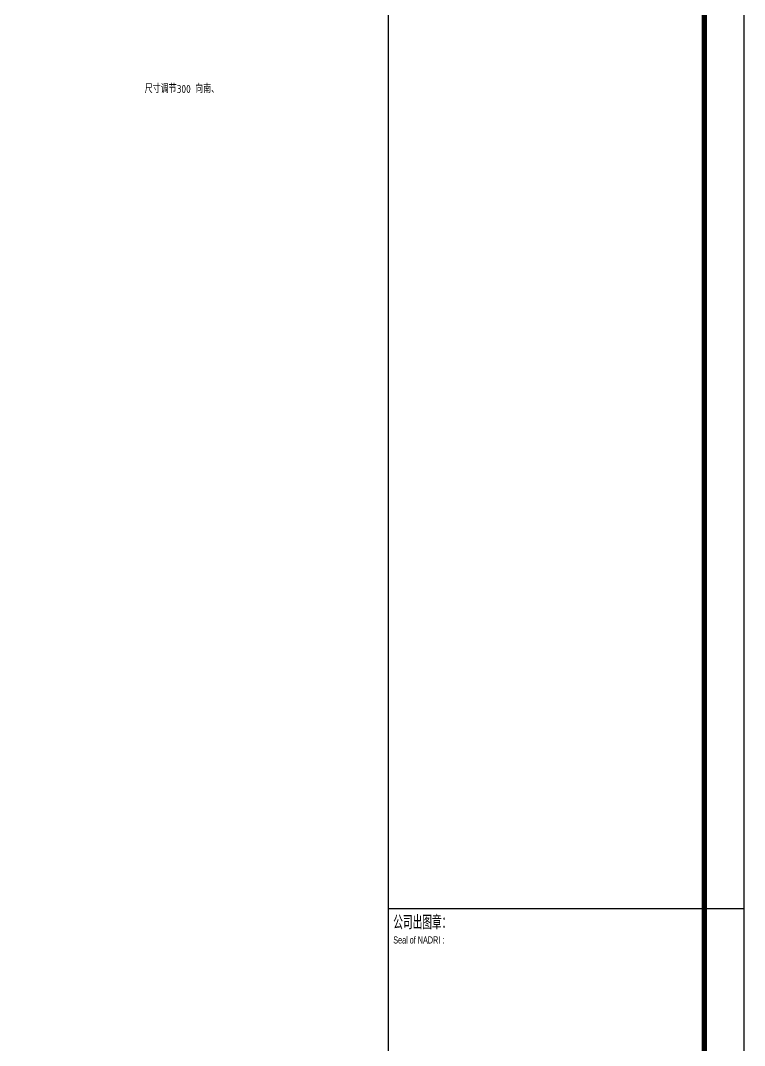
# Model space of a CAD drawing. Header units: millimetres. Extents: x 1337745 to 1642153, y -192803 to 266425.
# Drawn here: x 1596321 to 1642153, y 152609 to 217430 of the extents above; entities that cross this region are included whole.
import ezdxf

# ---------------------------------------------------------------- set-up
doc = ezdxf.new("R2010")
doc.units = ezdxf.units.MM
doc.header["$LTSCALE"] = 1000
doc.header["$MEASUREMENT"] = 0
for name, color, linetype in [('LABEL_FIXBOX_PM', 7, 'Continuous'), ('LABEL_FIXTXT_PM', 3, 'Continuous'), ('LABEL_TXT_PM', 1, 'Continuous'), ('PUB_TEXT', 7, 'Continuous')]:
    doc.layers.add(name, color=color, linetype=linetype)
doc.styles.add('LABEL_FIXTXT_PM', font='pm_njadri_r.shx', dxfattribs={"width": 0.7, "bigfont": 'pm_njadri_hztxt.shx'})
doc.styles.get("Standard").update_dxf_attribs({"font": 'GBENOR', "bigfont": 'GBCBIG'})

# ---------------------------------------------------------------- blocks, each defined once
blk = doc.blocks.new('PMSHEET_A0_20091030')
at = {"layer": 'LABEL_FIXBOX_PM'}
blk.add_lwpolyline([(0, 84100), (118900, 84100), (118900, 0), (0, 0)], close=True, dxfattribs=at)
at = {"layer": 'LABEL_FIXBOX_PM', "const_width": 140}
blk.add_lwpolyline([(117900, 83100), (2500, 83100), (2500, 1000), (117900, 1000)], close=True, dxfattribs=at)
at = {"layer": 'LABEL_FIXBOX_PM', "const_width": 35}
for points in [[(109900, 1000), (109900, 83100)], [(109900, 42050), (117900, 42050)], [(118900, 42050), (117900, 42050)]]:
    blk.add_lwpolyline(points, dxfattribs=at)
at = {"layer": 'LABEL_FIXTXT_PM', "style": 'LABEL_FIXTXT_PM', "width": 0.7}
for s, height, p in [('公司出图章：', 350, (110024, 41530)), ('Seal of NADRI :', 180, (110024, 41171))]:
    blk.add_text(s, height=height, dxfattribs=at).set_placement(p)

msp = doc.modelspace()

# ---------------------------------------------------------------- block references
at = {"layer": 'LABEL_TXT_PM', "xscale": 2.499999999832086, "yscale": 2.499999999832086, "zscale": 2.499999999832086}
msp.add_blockref('PMSHEET_A0_20091030', (1344859.1, 56131.3, 0), dxfattribs=at)

# ---------------------------------------------------------------- texts
at = {"layer": 'PUB_TEXT'}
msp.add_text('尺寸调节300 向南、', height=506.383, dxfattribs=at).set_placement((1604179.4, 212846.4))

doc.saveas('drawing.dxf')
